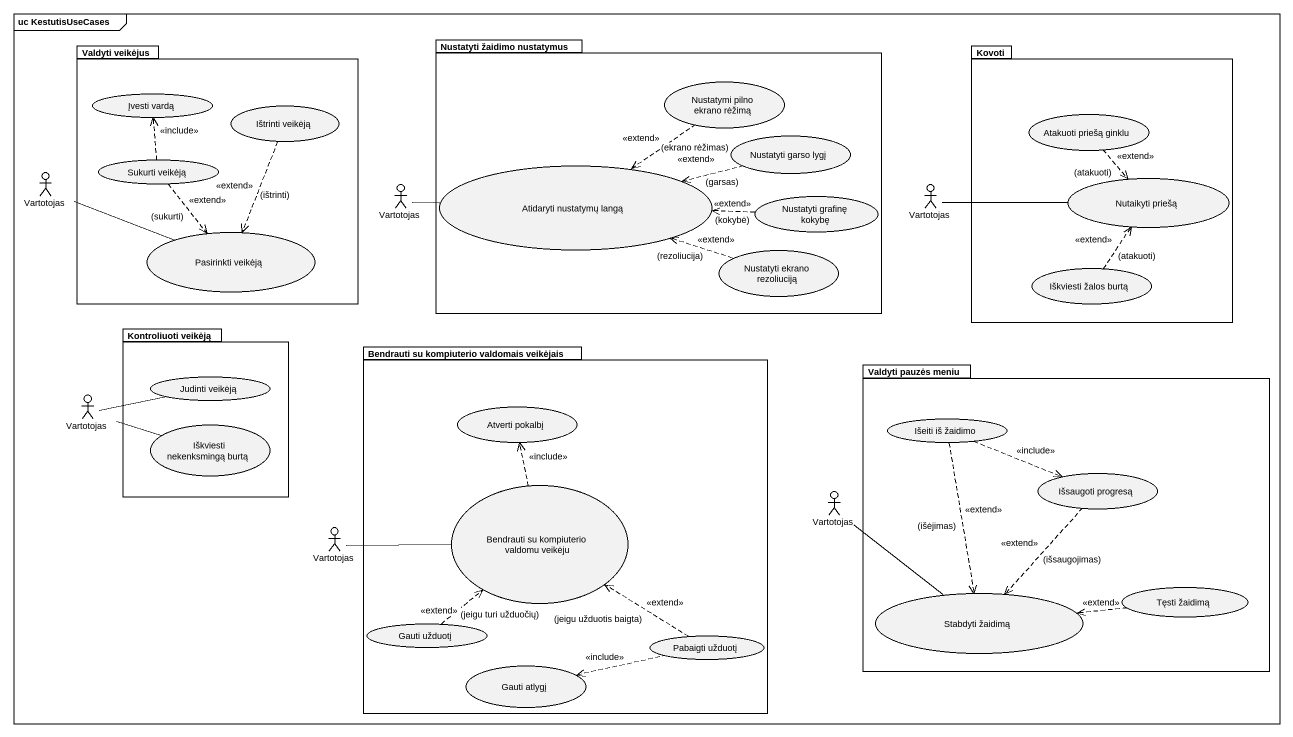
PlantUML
@startuml
mainframe uc KestutisUseCases
package "Valdyti veikėjus" as Valdyti_veikėjus {
  usecase "Įvesti vardą" as Įvesti_vardą
  usecase "Ištrinti veikėją" as Ištrinti_veikėją
  usecase "Sukurti veikėją" as Sukurti_veikėją
  usecase "Pasirinkti veikėją" as Pasirinkti_veikėją
}
package "Nustatyti žaidimo nustatymus" as Nustatyti_žaidimo_nustatymus {
  usecase "Nustatymi pilno ekrano rėžimą" as Nustatymi_pilno_ekrano
  usecase "Nustatyti garso lygį" as Nustatyti_garso_lygį
  usecase "Atidaryti nustatymų langą" as Atidaryti_nustatymų_langą
  usecase "Nustatyti grafinę kokybę" as Nustatyti_grafinę_kokybę
  usecase "Nustatyti ekrano rezoliuciją" as Nustatyti_ekrano_rezoliuciją
}
package Kovoti {
  usecase "Atakuoti priešą ginklu" as Atakuoti_priešą_ginklu
  usecase "Nutaikyti priešą" as Nutaikyti_priešą
  usecase "Iškviesti žalos burtą" as Iškviesti_žalos_burtą
}
actor Vartotojas
actor "Vartotojas" as Vartotojas_2
actor "Vartotojas" as Vartotojas_3
package "Kontroliuoti veikėją" as Kontroliuoti_veikėją {
  usecase "Judinti veikėją" as Judinti_veikėją
  usecase "Iškviesti nekenksmingą burtą" as Iškviesti_nekenksmingą_burtą
}
package "Bendrauti su kompiuterio valdomais veikėjais" as Bendrauti_su_kompiuterio {
  usecase "Atverti pokalbį" as Atverti_pokalbį
  usecase "Bendrauti su kompiuterio valdomu veikėju" as Bendrauti_su_kompiuterio_2
  usecase "Gauti užduotį" as Gauti_užduotį
  usecase "Pabaigti užduotį" as Pabaigti_užduotį
  usecase "Gauti atlygį" as Gauti_atlygį
}
package "Valdyti pauzės meniu" as Valdyti_pauzės_meniu {
  usecase "Išeiti iš žaidimo" as Išeiti_iš_žaidimo
  usecase "Išsaugoti progresą" as Išsaugoti_progresą
  usecase "Stabdyti žaidimą" as Stabdyti_žaidimą
  usecase "Tęsti žaidimą" as Tęsti_žaidimą
}
actor "Vartotojas" as Vartotojas_4
actor "Vartotojas" as Vartotojas_5
actor "Vartotojas" as Vartotojas_6
Ištrinti_veikėją ..> Pasirinkti_veikėją : <<extend>>\n(ištrinti)
Nustatymi_pilno_ekrano ..> Atidaryti_nustatymų_langą : <<extend>>\n(ekrano rėžimas)
Nustatyti_garso_lygį .left.> Atidaryti_nustatymų_langą : <<extend>>\n(garsas)
Atakuoti_priešą_ginklu ..> Nutaikyti_priešą : <<extend>>\n(atakuoti)
Vartotojas -right- Pasirinkti_veikėją
Sukurti_veikėją .up.> Įvesti_vardą : <<include>>
Sukurti_veikėją ..> Pasirinkti_veikėją : <<extend>>\n(sukurti)
Vartotojas_2 -right- Atidaryti_nustatymų_langą
Nustatyti_grafinę_kokybę .left.> Atidaryti_nustatymų_langą : <<extend>>\n(kokybė)
Vartotojas_3 -right- Nutaikyti_priešą
Nustatyti_ekrano_rezoliuciją .left.> Atidaryti_nustatymų_langą : <<extend>>\n(rezoliucija)
Iškviesti_žalos_burtą .up.> Nutaikyti_priešą : <<extend>>\n(atakuoti)
Vartotojas_4 -right- Judinti_veikėją
Vartotojas_4 -right- Iškviesti_nekenksmingą_burtą
Išeiti_iš_žaidimo .right.> Išsaugoti_progresą : <<include>>
Išeiti_iš_žaidimo ..> Stabdyti_žaidimą : <<extend>>\n(išėjimas)
Bendrauti_su_kompiuterio_2 .up.> Atverti_pokalbį : <<include>>
Vartotojas_5 -- Stabdyti_žaidimą
Išsaugoti_progresą ..> Stabdyti_žaidimą : <<extend>>\n(išsaugojimas)
Vartotojas_6 -right- Bendrauti_su_kompiuterio_2
Tęsti_žaidimą .left.> Stabdyti_žaidimą : <<extend>>
Gauti_užduotį .up.> Bendrauti_su_kompiuterio_2 : <<extend>>\n(jeigu turi užduočių)
Pabaigti_užduotį .up.> Bendrauti_su_kompiuterio_2 : <<extend>>\n(jeigu užduotis baigta)
Pabaigti_užduotį .left.> Gauti_atlygį : <<include>>
@enduml
